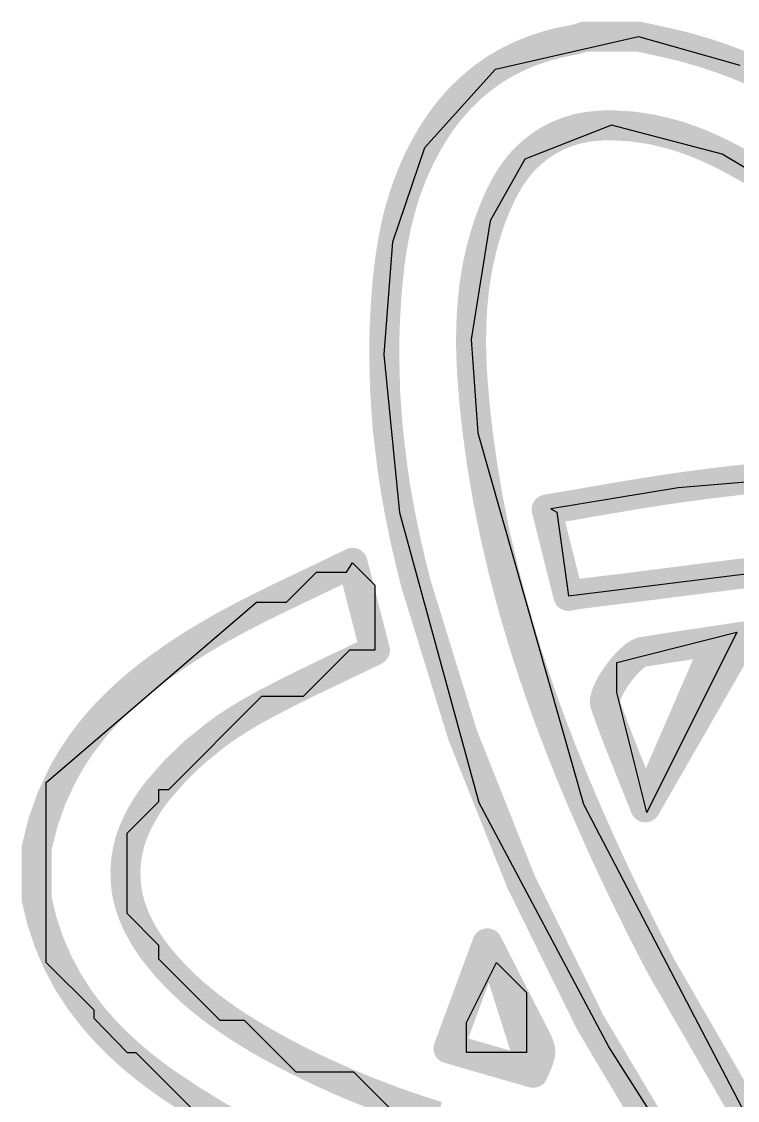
# Model space of a CAD drawing. Header units: millimetres. Extents: x 34 to 162, y 52 to 98.
# Drawn here: x 39.218 to 41.602, y 64.54 to 68.135 of the extents above; entities that cross this region are included whole.
import ezdxf

# ---------------------------------------------------------------- set-up
doc = ezdxf.new("R2010")
doc.units = ezdxf.units.MM
doc.layers.add('TopOverlay', color=2, linetype='Continuous')

msp = doc.modelspace()

# ---------------------------------------------------------------- linework, layer by layer
at = {"layer": 'TopOverlay'}
for p, q in [((40.7957, 67.9768), (41.2728, 68.0851)), ((41.2728, 68.0851), (41.61, 67.9894)), ((40.5613, 67.7156), (40.7957, 67.9768)), ((41.1825, 67.7895), (40.8937, 67.6765)), ((41.5512, 67.6937), (41.1825, 67.7895)), ((40.4547, 67.4007), (40.5613, 67.7156)), ((41.9821, 67.4347), (41.5512, 67.6937)), ((40.8937, 67.6765), (40.778, 67.4717)), ((40.778, 67.4717), (40.7149, 67.0753)), ((40.4255, 67.0263), (40.4547, 67.4007)), ((40.7149, 67.0753), (40.7371, 66.7649)), ((40.4777, 66.4986), (40.4255, 67.0263)), ((40.7371, 66.7649), (41.0893, 65.5279)), ((42.2402, 66.6496), (41.405, 66.5818)), ((41.405, 66.5818), (40.9802, 66.5115)), ((40.9802, 66.5115), (41, 66.5)), ((40.7416, 65.532), (40.4777, 66.4986)), ((41, 66.5), (41.0389, 66.2214)), ((40.3, 66.3), (40.3201, 66.3316)), ((40.3201, 66.3316), (40.3945, 66.2573)), ((40.1, 66.2), (40.2, 66.3)), ((40.2, 66.3), (40.3, 66.3)), ((41.0389, 66.2214), (41.8761, 66.3251)), ((40.3945, 66.2573), (40.3945, 66.0404)), ((39.3, 65.6), (40, 66.2)), ((40, 66.2), (40.1, 66.2)), ((41.2, 66), (41.6, 66.1)), ((41.6, 66.1), (41.3, 65.5)), ((40.3097, 66.0404), (40.1553, 65.8859)), ((40.3945, 66.0404), (40.3097, 66.0404)), ((41.2, 65.9), (41.2, 66)), ((41.3, 65.5), (41.2, 65.9)), ((40.0172, 65.8859), (39.7067, 65.5754)), ((40.1553, 65.8859), (40.0172, 65.8859)), ((39.3, 65), (39.3, 65.6)), ((39.7067, 65.5754), (39.6736, 65.5754)), ((39.6736, 65.5754), (39.6736, 65.5352)), ((39.6736, 65.5352), (39.5677, 65.4293)), ((41.1734, 64.7192), (40.7416, 65.532)), ((41.0893, 65.5279), (41.6306, 64.4906)), ((39.5677, 65.4293), (39.5677, 65.1643)), ((39.5677, 65.1643), (39.674, 65.058)), ((39.674, 65.058), (39.674, 65.0115)), ((39.4591, 64.8409), (39.3, 65)), ((39.674, 65.0115), (39.8778, 64.8077)), ((40.7, 64.8), (40.8, 65)), ((40.8, 65), (40.9, 64.9)), ((40.9, 64.9), (40.9, 64.7)), ((39.4591, 64.8134), (39.4591, 64.8409)), ((39.5699, 64.6993), (39.4591, 64.8134)), ((39.8778, 64.8077), (39.959, 64.8077)), ((39.959, 64.8077), (40.1314, 64.6354)), ((40.7, 64.7), (40.7, 64.8)), ((41.5798, 64.0842), (41.1734, 64.7192)), ((39.5993, 64.6993), (39.5699, 64.6993)), ((39.8455, 64.4531), (39.5993, 64.6993)), ((40.9, 64.7), (40.7, 64.7)), ((40.1314, 64.6354), (40.3236, 64.6354)), ((40.3236, 64.6354), (40.4722, 64.4868))]:
    msp.add_line(p, q, dxfattribs=at)
at = {"layer": 'TopOverlay', "const_width": 0.1}
for points in [[(40.9185, 68.0379, -0.047871), (41.0585, 68.0747)], [(41.0637, 68.0758, -0.015023), (41.0585, 68.0747)], [(41.0662, 68.0764, -0.006465), (41.0637, 68.0758)], [(41.0687, 68.0771, -0.005746), (41.0662, 68.0764)], [(41.0712, 68.0778, -0.005016), (41.0687, 68.0771)], [(40.7957, 67.9768, -0.053756), (40.9185, 68.0379)], [(41.4305, 68.0491, -0.03101), (41.61, 67.9894)], [(40.6429, 67.8389, -0.080724), (40.7957, 67.9768)], [(41.61, 67.9894, -0.025991), (41.7764, 67.912)], [(40.6001, 67.7804, -0.024004), (40.6429, 67.8389)], [(40.8937, 67.6765, -0.187476), (41.1327, 67.7875)], [(41.1327, 67.7875, -0.024382), (41.1825, 67.7895)], [(41.1825, 67.7895, -0.06842), (41.3851, 67.7594)], [(40.5613, 67.7156, -0.021996), (40.6001, 67.7804)], [(41.3851, 67.7594, -0.024272), (41.4675, 67.7312)], [(40.5264, 67.6443, -0.019867), (40.5613, 67.7156)], [(41.4675, 67.7312, -0.021766), (41.5512, 67.6937)], [(41.5512, 67.6937, -0.009885), (41.5937, 67.6714)], [(40.476, 67.4987, -0.04001), (40.5264, 67.6443)], [(40.8138, 67.5578, -0.05067), (40.8641, 67.6416)], [(40.8641, 67.6416, -0.028769), (40.8937, 67.6765)], [(41.5937, 67.6714, -0.005359), (41.6529, 67.6379)], [(40.778, 67.4717, -0.024863), (40.8138, 67.5578)], [(40.4643, 67.4496, -0.010783), (40.476, 67.4987)], [(40.7394, 67.3335, -0.03575), (40.778, 67.4717)], [(40.4547, 67.4007, -0.009536), (40.4643, 67.4496)], [(40.447, 67.3522, -0.008313), (40.4547, 67.4007)], [(40.4408, 67.3042, -0.00711), (40.447, 67.3522)], [(40.7237, 67.2347, -0.021799), (40.7394, 67.3335)], [(40.436, 67.257, -0.005914), (40.4408, 67.3042)], [(40.4323, 67.2109, -0.004706), (40.436, 67.257)], [(40.7149, 67.0753, -0.028759), (40.7237, 67.2347)], [(40.4255, 67.0263, -0.014427), (40.4295, 67.166)], [(40.7158, 67.0198, -0.008018), (40.7149, 67.0753)], [(40.4521, 66.6537, -0.034736), (40.4255, 67.0263)], [(40.7177, 66.9767, -0.005553), (40.7158, 67.0198)], [(40.7206, 66.932, -0.005035), (40.7177, 66.9767)], [(40.7371, 66.7649, -0.011766), (40.7206, 66.932)], [(40.7948, 66.426, -0.02284), (40.7371, 66.7649)], [(40.4777, 66.4986, -0.012577), (40.4521, 66.6537)], [(41.405, 66.5818, -0.011231), (41.6982, 66.6169)], [(40.5122, 66.3388, -0.01161), (40.4777, 66.4986)], [(40.8862, 66.0774, -0.021036), (40.7948, 66.426)], [(40.5328, 66.257, -0.005417), (40.5122, 66.3388)], [(41.3807, 64.3482, -0.079203), (40.5328, 66.257)], [(41.0539, 66.2241, -0.004388), (41.0389, 66.2214)], [(39.6644, 65.9741, -0.029496), (39.8517, 66.0969)], [(40.9449, 65.8983, -0.009613), (40.8862, 66.0774)], [(41.2583, 66.0196, -0.119022), (41.2873, 66.035)], [(41.2249, 65.9871, -0.019909), (41.2418, 66.005)], [(41.2418, 66.005, -0.027004), (41.2583, 66.0196)], [(39.5849, 65.91, -0.018109), (39.6644, 65.9741)], [(41.1803, 65.9238, -0.035042), (41.2086, 65.9669)], [(41.2086, 65.9669, -0.016993), (41.2249, 65.9871)], [(41.17, 65.903, -0.024324), (41.1803, 65.9238)], [(39.5145, 65.8437, -0.02036), (39.5849, 65.91)], [(41.0126, 65.7153, -0.008946), (40.9449, 65.8983)], [(41.1608, 65.8678, -0.064026), (41.1632, 65.884)], [(41.1632, 65.884, -0.036452), (41.17, 65.903)], [(39.9421, 65.8108, -0.017646), (40.0264, 65.8595)], [(41.1613, 65.8625, -0.045102), (41.1608, 65.8678)], [(41.1618, 65.8602, -0.022598), (41.1613, 65.8625)], [(41.162, 65.8595, -0.00766), (41.1618, 65.8602)], [(39.4529, 65.7747, -0.022406), (39.5145, 65.8437)], [(39.865, 65.7583, -0.019335), (39.9421, 65.8108)], [(39.355, 65.6279, -0.049155), (39.4529, 65.7747)], [(39.6736, 65.5754, -0.064888), (39.865, 65.7583)], [(41.0893, 65.5279, -0.008258), (41.0126, 65.7153)], [(39.2676, 65.3804, -0.073137), (39.355, 65.6279)], [(39.6339, 65.5201, -0.027147), (39.6736, 65.5754)], [(41.2704, 65.1378, -0.014451), (41.0893, 65.5279)], [(39.603, 65.4645, -0.030907), (39.6339, 65.5201)], [(39.5677, 65.2405, -0.15439), (39.603, 65.4645)], [(39.581, 65.1846, -0.037578), (39.5677, 65.2405)], [(39.4591, 64.8134, -0.12791), (39.2678, 65.2114)], [(39.6032, 65.1289, -0.034645), (39.581, 65.1846)], [(39.674, 65.0184, -0.058332), (39.6032, 65.1289)], [(41.3502, 64.9826, -0.006161), (41.2704, 65.1378)], [(39.7615, 64.924, -0.034193), (39.674, 65.0184)], [(42.2137, 63.7223, -0.058115), (41.3502, 64.9826)], [(39.8298, 64.8648, -0.020766), (39.7615, 64.924)], [(39.8674, 64.836, -0.009497), (39.8298, 64.8648)], [(39.5699, 64.6993, -0.036594), (39.4591, 64.8134)], [(39.9073, 64.8077, -0.008842), (39.8674, 64.836)], [(39.9496, 64.7797, -0.008164), (39.9073, 64.8077)], [(40.0421, 64.7246, -0.014289), (39.9496, 64.7798)], [(40.9345, 64.7392, -0.004907), (40.9368, 64.7343)], [(40.9368, 64.7343, -0.006468), (40.9388, 64.7296)], [(39.6344, 64.6455, -0.016365), (39.5699, 64.6993)], [(40.2165, 64.6354, -0.01825), (40.0421, 64.7246)], [(40.9388, 64.7297, -0.008252), (40.9405, 64.7253)], [(40.9405, 64.7253, -0.010235), (40.942, 64.7211)], [(40.942, 64.7211, -0.012351), (40.9432, 64.7172)], [(40.9432, 64.7172, -0.014482), (40.9442, 64.7134)], [(40.9442, 64.7134, -0.054008), (40.9454, 64.7026)], [(40.9452, 64.6978, -0.020497), (40.9445, 64.6928)], [(40.9454, 64.7026, -0.022871), (40.9452, 64.6978)], [(40.9371, 64.6684, -0.005528), (40.934, 64.6608)], [(40.9397, 64.6754, -0.007797), (40.9371, 64.6684)], [(40.9418, 64.6817, -0.01057), (40.9397, 64.6754)], [(40.9434, 64.6875, -0.013794), (40.9418, 64.6817)], [(40.9445, 64.6928, -0.017252), (40.9434, 64.6875)], [(39.7049, 64.5937, -0.01503), (39.6344, 64.6455)], [(40.4026, 64.5564, -0.017425), (40.2165, 64.6354)], [(39.9305, 64.4531, -0.023415), (39.7049, 64.5937)], [(40.6028, 64.4868, -0.015959), (40.4026, 64.5564)]]:
    msp.add_lwpolyline(points, format="xyb", dxfattribs=at)
at = {"layer": 'TopOverlay', "const_width": 0.05}
for points in [[(41.0335, 68.0747, 1), (41.0835, 68.0747, 1)], [(41.0335, 68.0747, 1), (41.0835, 68.0747, 1)], [(41.0387, 68.0758, 1), (41.0887, 68.0758, 1)], [(41.0387, 68.0758, 1), (41.0887, 68.0758, 1)], [(41.0412, 68.0764, 1), (41.0912, 68.0764, 1)], [(41.0412, 68.0764, 1), (41.0912, 68.0764, 1)], [(41.0437, 68.0771, 1), (41.0937, 68.0771, 1)], [(41.0437, 68.0771, 1), (41.0937, 68.0771, 1)], [(41.0462, 68.0778, 1), (41.0962, 68.0778, 1)], [(41.0462, 68.0778, 1), (41.0962, 68.0778, 1)], [(41.0487, 68.0786, 1), (41.0987, 68.0786, 1)], [(41.0487, 68.0786, 1), (41.0987, 68.0786, 1)], [(41.0511, 68.0794, 1), (41.1011, 68.0794, 1)], [(41.0511, 68.0794, 1), (41.1011, 68.0794, 1)], [(41.0535, 68.0802, 1), (41.1035, 68.0802, 1)], [(41.0535, 68.0802, 1), (41.1035, 68.0802, 1)], [(41.0582, 68.082, 1), (41.1082, 68.082, 1)], [(41.0582, 68.082, 1), (41.1082, 68.082, 1)], [(41.0591, 68.0823, 1), (41.1091, 68.0823, 1)], [(41.0591, 68.0823, 1), (41.1091, 68.0823, 1)], [(41.06, 68.0826, 1), (41.11, 68.0826, 1)], [(41.06, 68.0826, 1), (41.11, 68.0826, 1)], [(41.0609, 68.0829, 1), (41.1109, 68.0829, 1)], [(41.0609, 68.0829, 1), (41.1109, 68.0829, 1)], [(41.0627, 68.0836, 1), (41.1127, 68.0836, 1)], [(41.0627, 68.0836, 1), (41.1127, 68.0836, 1)], [(41.0646, 68.0842, 1), (41.1146, 68.0842, 1)], [(41.0646, 68.0842, 1), (41.1146, 68.0842, 1)], [(41.0673, 68.0851, 1), (41.1173, 68.0851, 1)], [(41.0673, 68.0851, 1), (41.1173, 68.0851, 1)], [(41.0673, 68.0851, 1), (41.1173, 68.0851, 1)], [(41.2478, 68.0851, 1), (41.2978, 68.0851, 1)], [(41.2478, 68.0851, 1), (41.2978, 68.0851, 1)], [(41.2478, 68.0851, 1), (41.2978, 68.0851, 1)], [(41.2625, 68.0818, 1), (41.3125, 68.0818, 1)], [(41.2625, 68.0818, 1), (41.3125, 68.0818, 1)], [(41.2968, 68.0744, 1), (41.3468, 68.0744, 1)], [(41.2968, 68.0744, 1), (41.3468, 68.0744, 1)], [(40.8935, 68.0379, 1), (40.9435, 68.0379, 1)], [(40.8935, 68.0379, 1), (40.9435, 68.0379, 1)], [(41.3075, 68.0721, 1), (41.3575, 68.0721, 1)], [(41.3075, 68.0721, 1), (41.3575, 68.0721, 1)], [(41.3184, 68.0697, 1), (41.3684, 68.0697, 1)], [(41.3184, 68.0697, 1), (41.3684, 68.0697, 1)], [(41.3293, 68.0673, 1), (41.3792, 68.0673, 1)], [(41.3293, 68.0673, 1), (41.3792, 68.0673, 1)], [(41.3402, 68.0648, 1), (41.3902, 68.0648, 1)], [(41.3402, 68.0648, 1), (41.3902, 68.0648, 1)], [(41.3511, 68.0624, 1), (41.4011, 68.0624, 1)], [(41.3511, 68.0624, 1), (41.4011, 68.0624, 1)], [(41.362, 68.0598, 1), (41.412, 68.0598, 1)], [(41.362, 68.0598, 1), (41.412, 68.0598, 1)], [(41.3729, 68.0573, 1), (41.4229, 68.0573, 1)], [(41.3729, 68.0573, 1), (41.4229, 68.0573, 1)], [(41.3838, 68.0546, 1), (41.4338, 68.0546, 1)], [(41.3838, 68.0546, 1), (41.4338, 68.0546, 1)], [(41.4055, 68.0491, 1), (41.4555, 68.0491, 1)], [(41.4055, 68.0491, 1), (41.4555, 68.0491, 1)], [(40.7707, 67.9768, 1), (40.8207, 67.9768, 1)], [(40.7707, 67.9768, 1), (40.8207, 67.9768, 1)], [(41.585, 67.9894, 1), (41.635, 67.9894, 1)], [(41.585, 67.9894, 1), (41.635, 67.9894, 1)], [(40.6179, 67.8389, 1), (40.6679, 67.8389, 1)], [(40.6179, 67.8389, 1), (40.6679, 67.8389, 1)], [(41.1077, 67.7875, 1), (41.1577, 67.7875, 1)], [(41.1077, 67.7875, 1), (41.1577, 67.7875, 1)], [(41.1575, 67.7895, 1), (41.2075, 67.7895, 1)], [(41.1575, 67.7895, 1), (41.2075, 67.7895, 1)], [(40.5751, 67.7804, 1), (40.6251, 67.7804, 1)], [(40.5751, 67.7804, 1), (40.6251, 67.7804, 1)], [(41.3601, 67.7594, 1), (41.4101, 67.7594, 1)], [(41.3601, 67.7594, 1), (41.4101, 67.7594, 1)], [(40.5363, 67.7156, 1), (40.5863, 67.7156, 1)], [(40.5363, 67.7156, 1), (40.5863, 67.7156, 1)], [(41.4425, 67.7312, 1), (41.4925, 67.7312, 1)], [(41.4425, 67.7312, 1), (41.4925, 67.7312, 1)], [(41.5262, 67.6937, 1), (41.5762, 67.6937, 1)], [(41.5262, 67.6937, 1), (41.5762, 67.6937, 1)], [(40.5014, 67.6443, 1), (40.5514, 67.6443, 1)], [(40.5014, 67.6443, 1), (40.5514, 67.6443, 1)], [(40.8391, 67.6416, 1), (40.8891, 67.6416, 1)], [(40.8391, 67.6416, 1), (40.8891, 67.6416, 1)], [(40.8687, 67.6765, 1), (40.9187, 67.6765, 1)], [(40.8687, 67.6765, 1), (40.9187, 67.6765, 1)], [(41.5687, 67.6714, 1), (41.6187, 67.6714, 1)], [(41.5687, 67.6714, 1), (41.6187, 67.6714, 1)], [(40.7888, 67.5578, 1), (40.8388, 67.5578, 1)], [(40.7888, 67.5578, 1), (40.8388, 67.5578, 1)], [(40.451, 67.4987, 1), (40.501, 67.4987, 1)], [(40.451, 67.4987, 1), (40.501, 67.4987, 1)], [(40.753, 67.4717, 1), (40.803, 67.4717, 1)], [(40.753, 67.4717, 1), (40.803, 67.4717, 1)], [(40.4393, 67.4496, 1), (40.4893, 67.4496, 1)], [(40.4393, 67.4496, 1), (40.4893, 67.4496, 1)], [(40.4297, 67.4007, 1), (40.4797, 67.4007, 1)], [(40.4297, 67.4007, 1), (40.4797, 67.4007, 1)], [(40.422, 67.3522, 1), (40.472, 67.3522, 1)], [(40.422, 67.3522, 1), (40.472, 67.3522, 1)], [(40.7144, 67.3335, 1), (40.7644, 67.3335, 1)], [(40.7144, 67.3335, 1), (40.7644, 67.3335, 1)], [(40.4158, 67.3042, 1), (40.4658, 67.3042, 1)], [(40.4158, 67.3042, 1), (40.4658, 67.3042, 1)], [(40.411, 67.257, 1), (40.461, 67.257, 1)], [(40.411, 67.257, 1), (40.461, 67.257, 1)], [(40.4073, 67.2109, 1), (40.4573, 67.2109, 1)], [(40.4073, 67.2109, 1), (40.4573, 67.2109, 1)], [(40.6987, 67.2347, 1), (40.7487, 67.2347, 1)], [(40.6987, 67.2347, 1), (40.7487, 67.2347, 1)], [(40.4045, 67.166, 1), (40.4545, 67.166, 1)], [(40.4045, 67.166, 1), (40.4545, 67.166, 1)], [(40.6899, 67.0753, 1), (40.7399, 67.0753, 1)], [(40.6899, 67.0753, 1), (40.7399, 67.0753, 1)], [(40.4005, 67.0263, 1), (40.4505, 67.0263, 1)], [(40.4005, 67.0263, 1), (40.4505, 67.0263, 1)], [(40.6908, 67.0198, 1), (40.7408, 67.0198, 1)], [(40.6908, 67.0198, 1), (40.7408, 67.0198, 1)], [(40.6927, 66.9767, 1), (40.7427, 66.9767, 1)], [(40.6927, 66.9767, 1), (40.7427, 66.9767, 1)], [(40.6956, 66.932, 1), (40.7456, 66.932, 1)], [(40.6956, 66.932, 1), (40.7456, 66.932, 1)], [(40.7121, 66.7649, 1), (40.7621, 66.7649, 1)], [(40.7121, 66.7649, 1), (40.7621, 66.7649, 1)], [(40.4271, 66.6537, 1), (40.4771, 66.6537, 1)], [(40.4271, 66.6537, 1), (40.4771, 66.6537, 1)], [(41.2595, 66.5633, 1), (41.3095, 66.5633, 1)], [(41.2595, 66.5633, 1), (41.3095, 66.5633, 1)], [(41.2896, 66.5681, 1), (41.3396, 66.5681, 1)], [(41.2896, 66.5681, 1), (41.3396, 66.5681, 1)], [(41.3197, 66.5728, 1), (41.3697, 66.5728, 1)], [(41.3197, 66.5728, 1), (41.3697, 66.5728, 1)], [(41.38, 66.5818, 1), (41.43, 66.5818, 1)], [(41.38, 66.5818, 1), (41.43, 66.5818, 1)], [(41.0494, 66.5276, 1), (41.0994, 66.5276, 1)], [(41.0494, 66.5276, 1), (41.0994, 66.5276, 1)], [(41.0761, 66.5323, 1), (41.1261, 66.5323, 1)], [(41.0761, 66.5323, 1), (41.1261, 66.5323, 1)], [(41.1073, 66.5376, 1), (41.1573, 66.5376, 1)], [(41.1073, 66.5376, 1), (41.1573, 66.5376, 1)], [(41.1381, 66.543, 1), (41.1881, 66.543, 1)], [(41.1381, 66.543, 1), (41.1881, 66.543, 1)], [(41.1687, 66.5482, 1), (41.2187, 66.5482, 1)], [(41.1687, 66.5482, 1), (41.2187, 66.5482, 1)], [(41.1991, 66.5533, 1), (41.2491, 66.5533, 1)], [(41.1991, 66.5533, 1), (41.2491, 66.5533, 1)], [(41.2294, 66.5584, 1), (41.2794, 66.5584, 1)], [(41.2294, 66.5584, 1), (41.2794, 66.5584, 1)], [(40.4527, 66.4986, 1), (40.5027, 66.4986, 1)], [(40.4527, 66.4986, 1), (40.5027, 66.4986, 1)], [(40.9416, 66.5092, 1), (40.9916, 66.5092, 1)], [(40.9416, 66.5092, 1), (40.9916, 66.5092, 1)], [(40.9416, 66.5092, 1), (40.9916, 66.5092, 1)], [(40.9552, 66.5115, 1), (41.0052, 66.5115, 1)], [(40.9552, 66.5115, 1), (41.0052, 66.5115, 1)], [(40.9823, 66.5161, 1), (41.0323, 66.5161, 1)], [(40.9823, 66.5161, 1), (41.0323, 66.5161, 1)], [(40.9958, 66.5184, 1), (41.0458, 66.5184, 1)], [(40.9958, 66.5184, 1), (41.0458, 66.5184, 1)], [(41.0092, 66.5207, 1), (41.0592, 66.5207, 1)], [(41.0092, 66.5207, 1), (41.0592, 66.5207, 1)], [(41.0227, 66.523, 1), (41.0727, 66.523, 1)], [(41.0227, 66.523, 1), (41.0727, 66.523, 1)], [(41.0361, 66.5253, 1), (41.0861, 66.5253, 1)], [(41.0361, 66.5253, 1), (41.0861, 66.5253, 1)], [(40.7698, 66.426, 1), (40.8198, 66.426, 1)], [(40.7698, 66.426, 1), (40.8198, 66.426, 1)], [(40.2661, 66.3174, 1), (40.3161, 66.3174, 1)], [(40.2661, 66.3174, 1), (40.3161, 66.3174, 1)], [(40.2951, 66.3316, 1), (40.3451, 66.3316, 1)], [(40.2951, 66.3316, 1), (40.3451, 66.3316, 1)], [(40.2951, 66.3316, 1), (40.3451, 66.3316, 1)], [(40.4872, 66.3388, 1), (40.5372, 66.3388, 1)], [(40.4872, 66.3388, 1), (40.5372, 66.3388, 1)], [(40.1797, 66.2758, 1), (40.2297, 66.2758, 1)], [(40.1797, 66.2758, 1), (40.2297, 66.2758, 1)], [(40.194, 66.2827, 1), (40.244, 66.2827, 1)], [(40.194, 66.2827, 1), (40.244, 66.2827, 1)], [(40.2084, 66.2895, 1), (40.2584, 66.2895, 1)], [(40.2084, 66.2895, 1), (40.2584, 66.2895, 1)], [(40.2228, 66.2964, 1), (40.2728, 66.2964, 1)], [(40.2228, 66.2964, 1), (40.2728, 66.2964, 1)], [(40.2372, 66.3034, 1), (40.2872, 66.3034, 1)], [(40.2372, 66.3034, 1), (40.2872, 66.3034, 1)], [(40.2517, 66.3104, 1), (40.3017, 66.3104, 1)], [(40.2517, 66.3104, 1), (40.3017, 66.3104, 1)], [(41.5073, 66.2853, 1), (41.5573, 66.2853, 1)], [(41.5073, 66.2853, 1), (41.5573, 66.2853, 1)], [(41.5757, 66.2938, 1), (41.6257, 66.2938, 1)], [(41.5757, 66.2938, 1), (41.6257, 66.2938, 1)], [(40.1514, 66.2623, 1), (40.2014, 66.2623, 1)], [(40.1514, 66.2623, 1), (40.2014, 66.2623, 1)], [(40.1655, 66.269, 1), (40.2155, 66.269, 1)], [(40.1655, 66.269, 1), (40.2155, 66.269, 1)], [(40.5078, 66.257, 1), (40.5578, 66.257, 1)], [(40.5078, 66.257, 1), (40.5578, 66.257, 1)], [(41.1611, 66.2415, 1), (41.2111, 66.2415, 1)], [(41.1611, 66.2415, 1), (41.2111, 66.2415, 1)], [(41.1914, 66.2452, 1), (41.2414, 66.2452, 1)], [(41.1914, 66.2452, 1), (41.2414, 66.2452, 1)], [(41.2217, 66.249, 1), (41.2717, 66.249, 1)], [(41.2217, 66.249, 1), (41.2717, 66.249, 1)], [(41.2519, 66.2528, 1), (41.3019, 66.2528, 1)], [(41.2519, 66.2528, 1), (41.3019, 66.2528, 1)], [(41.282, 66.2566, 1), (41.332, 66.2566, 1)], [(41.282, 66.2566, 1), (41.332, 66.2566, 1)], [(41.3121, 66.2604, 1), (41.3621, 66.2604, 1)], [(41.3121, 66.2604, 1), (41.3621, 66.2604, 1)], [(41.3419, 66.2642, 1), (41.3919, 66.2642, 1)], [(41.3419, 66.2642, 1), (41.3919, 66.2642, 1)], [(41.3717, 66.268, 1), (41.4217, 66.268, 1)], [(41.3717, 66.268, 1), (41.4217, 66.268, 1)], [(40.0508, 66.2142, 1), (40.1008, 66.2142, 1)], [(40.0508, 66.2142, 1), (40.1008, 66.2142, 1)], [(40.084, 66.2301, 1), (40.134, 66.2301, 1)], [(40.084, 66.2301, 1), (40.134, 66.2301, 1)], [(41.0139, 66.2214, 1), (41.0639, 66.2214, 1)], [(41.0139, 66.2214, 1), (41.0639, 66.2214, 1)], [(41.0139, 66.2214, 1), (41.0639, 66.2214, 1)], [(41.0289, 66.2241, 1), (41.0789, 66.2241, 1)], [(41.0289, 66.2241, 1), (41.0789, 66.2241, 1)], [(41.0377, 66.2256, 1), (41.0877, 66.2256, 1)], [(41.0377, 66.2256, 1), (41.0877, 66.2256, 1)], [(41.0419, 66.2263, 1), (41.0919, 66.2263, 1)], [(41.0419, 66.2263, 1), (41.0919, 66.2263, 1)], [(41.0461, 66.227, 1), (41.0961, 66.227, 1)], [(41.0461, 66.227, 1), (41.0961, 66.227, 1)], [(41.0502, 66.2277, 1), (41.1002, 66.2277, 1)], [(41.0502, 66.2277, 1), (41.1002, 66.2277, 1)], [(41.0543, 66.2283, 1), (41.1043, 66.2283, 1)], [(41.0543, 66.2283, 1), (41.1043, 66.2283, 1)], [(41.0583, 66.2289, 1), (41.1083, 66.2289, 1)], [(41.0583, 66.2289, 1), (41.1083, 66.2289, 1)], [(41.0624, 66.2295, 1), (41.1124, 66.2295, 1)], [(41.0624, 66.2295, 1), (41.1124, 66.2295, 1)], [(41.0664, 66.23, 1), (41.1163, 66.23, 1)], [(41.0664, 66.23, 1), (41.1163, 66.23, 1)], [(41.0703, 66.2305, 1), (41.1203, 66.2305, 1)], [(41.0703, 66.2305, 1), (41.1203, 66.2305, 1)], [(41.1308, 66.2378, 1), (41.1808, 66.2378, 1)], [(41.1308, 66.2378, 1), (41.1808, 66.2378, 1)], [(39.9855, 66.182, 1), (40.0355, 66.182, 1)], [(39.9855, 66.182, 1), (40.0355, 66.182, 1)], [(40.018, 66.1981, 1), (40.068, 66.1981, 1)], [(40.018, 66.1981, 1), (40.068, 66.1981, 1)], [(39.8895, 66.1321, 1), (39.9395, 66.1321, 1)], [(39.8895, 66.1321, 1), (39.9395, 66.1321, 1)], [(39.9213, 66.149, 1), (39.9713, 66.149, 1)], [(39.9213, 66.149, 1), (39.9713, 66.149, 1)], [(39.9532, 66.1656, 1), (40.0032, 66.1656, 1)], [(39.9532, 66.1656, 1), (40.0032, 66.1656, 1)], [(39.8267, 66.0969, 1), (39.8767, 66.0969, 1)], [(39.8267, 66.0969, 1), (39.8767, 66.0969, 1)], [(39.858, 66.1147, 1), (39.908, 66.1147, 1)], [(39.858, 66.1147, 1), (39.908, 66.1147, 1)], [(40.8612, 66.0774, 1), (40.9112, 66.0774, 1)], [(40.8612, 66.0774, 1), (40.9112, 66.0774, 1)], [(41.4352, 66.0615, 1), (41.4852, 66.0615, 1)], [(41.4352, 66.0615, 1), (41.4852, 66.0615, 1)], [(41.4603, 66.0653, 1), (41.5103, 66.0653, 1)], [(41.4603, 66.0653, 1), (41.5103, 66.0653, 1)], [(41.511, 66.0729, 1), (41.561, 66.0729, 1)], [(41.511, 66.0729, 1), (41.561, 66.0729, 1)], [(41.511, 66.0729, 1), (41.561, 66.0729, 1)], [(41.5971, 66.0858, 1), (41.6471, 66.0858, 1)], [(41.5971, 66.0858, 1), (41.6471, 66.0858, 1)], [(40.3473, 66.0297, 1), (40.3973, 66.0297, 1)], [(40.3473, 66.0297, 1), (40.3973, 66.0297, 1)], [(40.3695, 66.0404, 1), (40.4195, 66.0404, 1)], [(40.3695, 66.0404, 1), (40.4195, 66.0404, 1)], [(40.3695, 66.0404, 1), (40.4195, 66.0404, 1)], [(41.2623, 66.035, 1), (41.3123, 66.035, 1)], [(41.2623, 66.035, 1), (41.3123, 66.035, 1)], [(41.2868, 66.0388, 1), (41.3368, 66.0388, 1)], [(41.2868, 66.0388, 1), (41.3368, 66.0388, 1)], [(41.3114, 66.0427, 1), (41.3614, 66.0427, 1)], [(41.3114, 66.0427, 1), (41.3614, 66.0427, 1)], [(41.336, 66.0465, 1), (41.386, 66.0465, 1)], [(41.336, 66.0465, 1), (41.386, 66.0465, 1)], [(41.3606, 66.0503, 1), (41.4106, 66.0503, 1)], [(41.3606, 66.0503, 1), (41.4106, 66.0503, 1)], [(41.3854, 66.054, 1), (41.4354, 66.054, 1)], [(41.3854, 66.054, 1), (41.4354, 66.054, 1)], [(41.4102, 66.0578, 1), (41.4602, 66.0578, 1)], [(41.4102, 66.0578, 1), (41.4602, 66.0578, 1)], [(40.2814, 65.998, 1), (40.3314, 65.998, 1)], [(40.2814, 65.998, 1), (40.3314, 65.998, 1)], [(40.2924, 66.0032, 1), (40.3424, 66.0032, 1)], [(40.2924, 66.0032, 1), (40.3424, 66.0032, 1)], [(40.3033, 66.0085, 1), (40.3533, 66.0085, 1)], [(40.3033, 66.0085, 1), (40.3533, 66.0085, 1)], [(40.3253, 66.019, 1), (40.3753, 66.019, 1)], [(40.3253, 66.019, 1), (40.3753, 66.019, 1)], [(41.2168, 66.005, 1), (41.2668, 66.005, 1)], [(41.2168, 66.005, 1), (41.2668, 66.005, 1)], [(41.2333, 66.0196, 1), (41.2833, 66.0196, 1)], [(41.2333, 66.0196, 1), (41.2833, 66.0196, 1)], [(39.6395, 65.9741, 1), (39.6894, 65.9741, 1)], [(39.6395, 65.9741, 1), (39.6894, 65.9741, 1)], [(40.2064, 65.9621, 1), (40.2564, 65.9621, 1)], [(40.2064, 65.9621, 1), (40.2564, 65.9621, 1)], [(40.2328, 65.9748, 1), (40.2828, 65.9748, 1)], [(40.2328, 65.9748, 1), (40.2828, 65.9748, 1)], [(40.2595, 65.9875, 1), (40.3095, 65.9875, 1)], [(40.2595, 65.9875, 1), (40.3095, 65.9875, 1)], [(41.1836, 65.9669, 1), (41.2336, 65.9669, 1)], [(41.1836, 65.9669, 1), (41.2336, 65.9669, 1)], [(41.1999, 65.9871, 1), (41.2499, 65.9871, 1)], [(41.1999, 65.9871, 1), (41.2499, 65.9871, 1)], [(40.1285, 65.9243, 1), (40.1785, 65.9243, 1)], [(40.1285, 65.9243, 1), (40.1785, 65.9243, 1)], [(40.1543, 65.9369, 1), (40.2043, 65.9369, 1)], [(40.1543, 65.9369, 1), (40.2043, 65.9369, 1)], [(40.1803, 65.9495, 1), (40.2303, 65.9495, 1)], [(40.1803, 65.9495, 1), (40.2303, 65.9495, 1)], [(41.1553, 65.9238, 1), (41.2053, 65.9238, 1)], [(41.1553, 65.9238, 1), (41.2053, 65.9238, 1)], [(39.5599, 65.91, 1), (39.6099, 65.91, 1)], [(39.5599, 65.91, 1), (39.6099, 65.91, 1)], [(40.052, 65.8859, 1), (40.102, 65.8859, 1)], [(40.052, 65.8859, 1), (40.102, 65.8859, 1)], [(40.0774, 65.8989, 1), (40.1274, 65.8989, 1)], [(40.0774, 65.8989, 1), (40.1274, 65.8989, 1)], [(40.1029, 65.9116, 1), (40.1529, 65.9116, 1)], [(40.1029, 65.9116, 1), (40.1529, 65.9116, 1)], [(40.9199, 65.8983, 1), (40.9699, 65.8983, 1)], [(40.9199, 65.8983, 1), (40.9699, 65.8983, 1)], [(41.1382, 65.884, 1), (41.1882, 65.884, 1)], [(41.1382, 65.884, 1), (41.1882, 65.884, 1)], [(41.145, 65.903, 1), (41.195, 65.903, 1)], [(41.145, 65.903, 1), (41.195, 65.903, 1)], [(40.0014, 65.8595, 1), (40.0514, 65.8595, 1)], [(40.0014, 65.8595, 1), (40.0514, 65.8595, 1)], [(41.1358, 65.8678, 1), (41.1858, 65.8678, 1)], [(41.1358, 65.8678, 1), (41.1858, 65.8678, 1)], [(41.1363, 65.8625, 1), (41.1863, 65.8625, 1)], [(41.1363, 65.8625, 1), (41.1863, 65.8625, 1)], [(41.1368, 65.8602, 1), (41.1868, 65.8602, 1)], [(41.1368, 65.8602, 1), (41.1868, 65.8602, 1)], [(41.137, 65.8595, 1), (41.187, 65.8595, 1)], [(41.137, 65.8595, 1), (41.187, 65.8595, 1)], [(39.4895, 65.8437, 1), (39.5395, 65.8437, 1)], [(39.4895, 65.8437, 1), (39.5395, 65.8437, 1)], [(39.9171, 65.8108, 1), (39.9671, 65.8108, 1)], [(39.9171, 65.8108, 1), (39.9671, 65.8108, 1)], [(41.1552, 65.8089, 1), (41.2052, 65.8089, 1)], [(41.1552, 65.8089, 1), (41.2052, 65.8089, 1)], [(39.4279, 65.7747, 1), (39.4779, 65.7747, 1)], [(39.4279, 65.7747, 1), (39.4779, 65.7747, 1)], [(41.1646, 65.7836, 1), (41.2146, 65.7836, 1)], [(41.1646, 65.7836, 1), (41.2146, 65.7836, 1)], [(39.84, 65.7583, 1), (39.89, 65.7583, 1)], [(39.84, 65.7583, 1), (39.89, 65.7583, 1)], [(41.1742, 65.7584, 1), (41.2242, 65.7584, 1)], [(41.1742, 65.7584, 1), (41.2242, 65.7584, 1)], [(40.9876, 65.7153, 1), (41.0376, 65.7153, 1)], [(40.9876, 65.7153, 1), (41.0376, 65.7153, 1)], [(41.184, 65.7331, 1), (41.234, 65.7331, 1)], [(41.184, 65.7331, 1), (41.234, 65.7331, 1)], [(41.1939, 65.7077, 1), (41.2439, 65.7077, 1)], [(41.1939, 65.7077, 1), (41.2439, 65.7077, 1)], [(41.204, 65.6822, 1), (41.254, 65.6822, 1)], [(41.204, 65.6822, 1), (41.254, 65.6822, 1)], [(41.2143, 65.6565, 1), (41.2643, 65.6565, 1)], [(41.2143, 65.6565, 1), (41.2643, 65.6565, 1)], [(41.2246, 65.6307, 1), (41.2746, 65.6307, 1)], [(41.2246, 65.6307, 1), (41.2746, 65.6307, 1)], [(39.33, 65.6279, 1), (39.38, 65.6279, 1)], [(39.33, 65.6279, 1), (39.38, 65.6279, 1)], [(41.2351, 65.6046, 1), (41.2851, 65.6046, 1)], [(41.2351, 65.6046, 1), (41.2851, 65.6046, 1)], [(39.6486, 65.5754, 1), (39.6986, 65.5754, 1)], [(39.6486, 65.5754, 1), (39.6986, 65.5754, 1)], [(41.2421, 65.5872, 1), (41.2921, 65.5872, 1)], [(41.2421, 65.5872, 1), (41.2921, 65.5872, 1)], [(41.2456, 65.5785, 1), (41.2956, 65.5785, 1)], [(41.2456, 65.5785, 1), (41.2956, 65.5785, 1)], [(41.2491, 65.5698, 1), (41.2991, 65.5698, 1)], [(41.2491, 65.5698, 1), (41.2991, 65.5698, 1)], [(41.2526, 65.561, 1), (41.3026, 65.561, 1)], [(41.2526, 65.561, 1), (41.3026, 65.561, 1)], [(41.0643, 65.5279, 1), (41.1143, 65.5279, 1)], [(41.0643, 65.5279, 1), (41.1143, 65.5279, 1)], [(41.2597, 65.5434, 1), (41.3097, 65.5434, 1)], [(41.2597, 65.5434, 1), (41.3097, 65.5434, 1)], [(41.2667, 65.5257, 1), (41.3167, 65.5257, 1)], [(41.2667, 65.5257, 1), (41.3167, 65.5257, 1)], [(39.6089, 65.5201, 1), (39.6589, 65.5201, 1)], [(39.6089, 65.5201, 1), (39.6589, 65.5201, 1)], [(41.2703, 65.5168, 1), (41.3203, 65.5168, 1)], [(41.2703, 65.5168, 1), (41.3203, 65.5168, 1)], [(41.2703, 65.5168, 1), (41.3203, 65.5168, 1)], [(39.578, 65.4645, 1), (39.628, 65.4645, 1)], [(39.578, 65.4645, 1), (39.628, 65.4645, 1)], [(39.2426, 65.3804, 1), (39.2926, 65.3804, 1)], [(39.2426, 65.3804, 1), (39.2926, 65.3804, 1)], [(39.2426, 65.3804, 1), (39.2926, 65.3804, 1)], [(39.5427, 65.2405, 1), (39.5927, 65.2405, 1)], [(39.5427, 65.2405, 1), (39.5927, 65.2405, 1)], [(39.2428, 65.2114, 1), (39.2928, 65.2114, 1)], [(39.2428, 65.2114, 1), (39.2928, 65.2114, 1)], [(39.2428, 65.2114, 1), (39.2928, 65.2114, 1)], [(39.556, 65.1846, 1), (39.606, 65.1846, 1)], [(39.556, 65.1846, 1), (39.606, 65.1846, 1)], [(39.5782, 65.1289, 1), (39.6282, 65.1289, 1)], [(39.5782, 65.1289, 1), (39.6282, 65.1289, 1)], [(41.2454, 65.1378, 1), (41.2954, 65.1378, 1)], [(41.2454, 65.1378, 1), (41.2954, 65.1378, 1)], [(40.7439, 65.0635, 1), (40.7939, 65.0635, 1)], [(40.7439, 65.0635, 1), (40.7939, 65.0635, 1)], [(39.649, 65.0184, 1), (39.699, 65.0184, 1)], [(39.649, 65.0184, 1), (39.699, 65.0184, 1)], [(41.3252, 64.9826, 1), (41.3752, 64.9826, 1)], [(41.3252, 64.9826, 1), (41.3752, 64.9826, 1)], [(40.7858, 64.9813, 1), (40.8358, 64.9813, 1)], [(40.7858, 64.9813, 1), (40.8358, 64.9813, 1)], [(40.7858, 64.9813, 1), (40.8358, 64.9813, 1)], [(40.7969, 64.9594, 1), (40.8469, 64.9594, 1)], [(40.7969, 64.9594, 1), (40.8469, 64.9594, 1)], [(39.7365, 64.924, 1), (39.7865, 64.924, 1)], [(39.7365, 64.924, 1), (39.7865, 64.924, 1)], [(40.8079, 64.9378, 1), (40.8579, 64.9378, 1)], [(40.8079, 64.9378, 1), (40.8579, 64.9378, 1)], [(40.8188, 64.9164, 1), (40.8688, 64.9164, 1)], [(40.8188, 64.9164, 1), (40.8688, 64.9164, 1)], [(40.8297, 64.8952, 1), (40.8797, 64.8952, 1)], [(40.8297, 64.8952, 1), (40.8797, 64.8952, 1)], [(40.8404, 64.8741, 1), (40.8904, 64.8741, 1)], [(40.8404, 64.8741, 1), (40.8904, 64.8741, 1)], [(39.8048, 64.8648, 1), (39.8548, 64.8648, 1)], [(39.8048, 64.8648, 1), (39.8548, 64.8648, 1)], [(40.8511, 64.8532, 1), (40.9011, 64.8532, 1)], [(40.8511, 64.8532, 1), (40.9011, 64.8532, 1)], [(39.4341, 64.8134, 1), (39.4841, 64.8134, 1)], [(39.4341, 64.8134, 1), (39.4841, 64.8134, 1)], [(39.8424, 64.836, 1), (39.8924, 64.836, 1)], [(39.8424, 64.836, 1), (39.8924, 64.836, 1)], [(39.8823, 64.8077, 1), (39.9323, 64.8077, 1)], [(39.8823, 64.8077, 1), (39.9323, 64.8077, 1)], [(40.8618, 64.8324, 1), (40.9118, 64.8324, 1)], [(40.8618, 64.8324, 1), (40.9118, 64.8324, 1)], [(40.8725, 64.8116, 1), (40.9225, 64.8116, 1)], [(40.8725, 64.8116, 1), (40.9225, 64.8116, 1)], [(39.9246, 64.7797, 1), (39.9746, 64.7797, 1)], [(39.9246, 64.7798, 1), (39.9746, 64.7798, 1)], [(40.8938, 64.7702, 1), (40.9438, 64.7702, 1)], [(40.8938, 64.7702, 1), (40.9438, 64.7702, 1)], [(40.8938, 64.7702, 1), (40.9438, 64.7702, 1)], [(40.8938, 64.7702, 1), (40.9438, 64.7702, 1)], [(40.8938, 64.7702, 1), (40.9438, 64.7702, 1)], [(40.8949, 64.7683, 1), (40.9449, 64.7683, 1)], [(40.8949, 64.7683, 1), (40.9449, 64.7683, 1)], [(40.8949, 64.7683, 1), (40.9449, 64.7683, 1)], [(40.8949, 64.7682, 1), (40.9449, 64.7682, 1)], [(40.8949, 64.7682, 1), (40.9449, 64.7682, 1)], [(40.8949, 64.7682, 1), (40.9449, 64.7682, 1)], [(40.8949, 64.7682, 1), (40.9449, 64.7682, 1)], [(40.8949, 64.7682, 1), (40.9449, 64.7682, 1)], [(40.8949, 64.7682, 1), (40.9449, 64.7682, 1)], [(40.8963, 64.7655, 1), (40.9463, 64.7655, 1)], [(40.8963, 64.7655, 1), (40.9463, 64.7655, 1)], [(40.8963, 64.7655, 1), (40.9463, 64.7655, 1)], [(40.8963, 64.7655, 1), (40.9463, 64.7655, 1)], [(40.8976, 64.7629, 1), (40.9476, 64.7629, 1)], [(40.8976, 64.7629, 1), (40.9476, 64.7629, 1)], [(40.8976, 64.7629, 1), (40.9476, 64.7629, 1)], [(40.8976, 64.7629, 1), (40.9476, 64.7629, 1)], [(40.8976, 64.7629, 1), (40.9476, 64.7629, 1)], [(40.8976, 64.7629, 1), (40.9476, 64.7629, 1)], [(40.899, 64.7604, 1), (40.949, 64.7604, 1)], [(40.899, 64.7604, 1), (40.949, 64.7604, 1)], [(40.899, 64.7604, 1), (40.949, 64.7604, 1)], [(40.899, 64.7604, 1), (40.949, 64.7604, 1)], [(40.899, 64.7604, 1), (40.949, 64.7604, 1)], [(40.899, 64.7604, 1), (40.949, 64.7604, 1)], [(40.9002, 64.7579, 1), (40.9502, 64.7579, 1)], [(40.9002, 64.7579, 1), (40.9502, 64.7579, 1)], [(40.9002, 64.7579, 1), (40.9502, 64.7579, 1)], [(40.9002, 64.7579, 1), (40.9502, 64.7579, 1)], [(40.9002, 64.7579, 1), (40.9502, 64.7579, 1)], [(40.9002, 64.7579, 1), (40.9502, 64.7579, 1)], [(40.9015, 64.7555, 1), (40.9514, 64.7555, 1)], [(40.9015, 64.7555, 1), (40.9514, 64.7555, 1)], [(40.9015, 64.7555, 1), (40.9514, 64.7555, 1)], [(40.9015, 64.7555, 1), (40.9514, 64.7555, 1)], [(40.9015, 64.7555, 1), (40.9514, 64.7555, 1)], [(40.9015, 64.7555, 1), (40.9514, 64.7555, 1)], [(40.9026, 64.7532, 1), (40.9526, 64.7532, 1)], [(40.9026, 64.7532, 1), (40.9526, 64.7532, 1)], [(40.9026, 64.7532, 1), (40.9526, 64.7532, 1)], [(40.9026, 64.7532, 1), (40.9526, 64.7532, 1)], [(40.9026, 64.7531, 1), (40.9526, 64.7531, 1)], [(40.9026, 64.7531, 1), (40.9526, 64.7531, 1)], [(40.9038, 64.7509, 1), (40.9538, 64.7509, 1)], [(40.9038, 64.7509, 1), (40.9538, 64.7509, 1)], [(40.9038, 64.7509, 1), (40.9538, 64.7509, 1)], [(40.9038, 64.7509, 1), (40.9538, 64.7509, 1)], [(40.9038, 64.7509, 1), (40.9538, 64.7509, 1)], [(40.9038, 64.7509, 1), (40.9538, 64.7509, 1)], [(40.9049, 64.7487, 1), (40.9549, 64.7487, 1)], [(40.9049, 64.7487, 1), (40.9549, 64.7487, 1)], [(40.9049, 64.7487, 1), (40.9549, 64.7487, 1)], [(40.9049, 64.7487, 1), (40.9549, 64.7487, 1)], [(40.9049, 64.7487, 1), (40.9549, 64.7487, 1)], [(40.9049, 64.7487, 1), (40.9549, 64.7487, 1)], [(40.906, 64.7465, 1), (40.956, 64.7465, 1)], [(40.906, 64.7465, 1), (40.956, 64.7465, 1)], [(40.907, 64.7444, 1), (40.957, 64.7444, 1)], [(40.907, 64.7444, 1), (40.957, 64.7444, 1)], [(40.907, 64.7444, 1), (40.957, 64.7444, 1)], [(40.907, 64.7444, 1), (40.957, 64.7444, 1)], [(40.9095, 64.7392, 1), (40.9595, 64.7392, 1)], [(40.9095, 64.7392, 1), (40.9595, 64.7392, 1)], [(40.9118, 64.7343, 1), (40.9618, 64.7343, 1)], [(40.9118, 64.7343, 1), (40.9618, 64.7343, 1)], [(39.5449, 64.6993, 1), (39.5949, 64.6993, 1)], [(39.5449, 64.6993, 1), (39.5949, 64.6993, 1)], [(40.0171, 64.7246, 1), (40.0671, 64.7246, 1)], [(40.0171, 64.7246, 1), (40.0671, 64.7246, 1)], [(40.6148, 64.7134, 1), (40.6648, 64.7134, 1)], [(40.6148, 64.7134, 1), (40.6648, 64.7134, 1)], [(40.9138, 64.7297, 1), (40.9638, 64.7297, 1)], [(40.9138, 64.7296, 1), (40.9638, 64.7296, 1)], [(40.9155, 64.7253, 1), (40.9655, 64.7253, 1)], [(40.9155, 64.7253, 1), (40.9655, 64.7253, 1)], [(40.917, 64.7211, 1), (40.967, 64.7211, 1)], [(40.917, 64.7211, 1), (40.967, 64.7211, 1)], [(40.9182, 64.7172, 1), (40.9682, 64.7172, 1)], [(40.9182, 64.7172, 1), (40.9682, 64.7172, 1)], [(40.9192, 64.7134, 1), (40.9692, 64.7134, 1)], [(40.9192, 64.7134, 1), (40.9692, 64.7134, 1)], [(40.9202, 64.6978, 1), (40.9702, 64.6978, 1)], [(40.9202, 64.6978, 1), (40.9702, 64.6978, 1)], [(40.9204, 64.7026, 1), (40.9704, 64.7026, 1)], [(40.9204, 64.7026, 1), (40.9704, 64.7026, 1)], [(40.909, 64.6608, 1), (40.959, 64.6608, 1)], [(40.909, 64.6608, 1), (40.959, 64.6608, 1)], [(40.9121, 64.6684, 1), (40.9621, 64.6684, 1)], [(40.9121, 64.6684, 1), (40.9621, 64.6684, 1)], [(40.9147, 64.6754, 1), (40.9647, 64.6754, 1)], [(40.9147, 64.6754, 1), (40.9647, 64.6754, 1)], [(40.9168, 64.6817, 1), (40.9668, 64.6817, 1)], [(40.9168, 64.6817, 1), (40.9668, 64.6817, 1)], [(40.9184, 64.6875, 1), (40.9684, 64.6875, 1)], [(40.9184, 64.6875, 1), (40.9684, 64.6875, 1)], [(40.9195, 64.6928, 1), (40.9695, 64.6928, 1)], [(40.9195, 64.6928, 1), (40.9695, 64.6928, 1)], [(39.6094, 64.6455, 1), (39.6594, 64.6455, 1)], [(39.6094, 64.6455, 1), (39.6594, 64.6455, 1)], [(40.1915, 64.6354, 1), (40.2415, 64.6354, 1)], [(40.1915, 64.6354, 1), (40.2415, 64.6354, 1)], [(40.8966, 64.6324, 1), (40.9466, 64.6324, 1)], [(40.8966, 64.6324, 1), (40.9466, 64.6324, 1)], [(40.8966, 64.6324, 1), (40.9466, 64.6324, 1)], [(40.9054, 64.6523, 1), (40.9554, 64.6523, 1)], [(40.9054, 64.6523, 1), (40.9554, 64.6523, 1)], [(39.6799, 64.5937, 1), (39.7299, 64.5937, 1)], [(39.6799, 64.5937, 1), (39.7299, 64.5937, 1)], [(40.3776, 64.5564, 1), (40.4276, 64.5564, 1)], [(40.3776, 64.5564, 1), (40.4276, 64.5564, 1)]]:
    msp.add_lwpolyline(points, format="xyb", close=True, dxfattribs=at)
at = {"layer": 'TopOverlay', "const_width": 0.1}
for points in [[(41.0712, 68.0778), (41.0737, 68.0786)], [(41.0737, 68.0786), (41.0761, 68.0794)], [(41.0761, 68.0794), (41.0785, 68.0802)], [(41.0785, 68.0802), (41.0832, 68.082)], [(41.0832, 68.082), (41.0841, 68.0823)], [(41.0841, 68.0823), (41.085, 68.0826)], [(41.085, 68.0826), (41.0859, 68.0829)], [(41.0859, 68.0829), (41.0877, 68.0836)], [(41.0877, 68.0836), (41.0896, 68.0842)], [(41.0896, 68.0842), (41.0923, 68.0851)], [(41.0923, 68.0851), (41.2728, 68.0851)], [(41.0923, 68.0851), (41.2728, 68.0851)], [(41.2728, 68.0851), (41.2875, 68.0818)], [(41.2875, 68.0818), (41.3218, 68.0744)], [(41.3218, 68.0744), (41.3325, 68.0721)], [(41.3325, 68.0721), (41.3434, 68.0697)], [(41.3434, 68.0697), (41.3543, 68.0673)], [(41.3543, 68.0673), (41.3652, 68.0648)], [(41.3652, 68.0648), (41.3761, 68.0624)], [(41.3761, 68.0624), (41.387, 68.0598)], [(41.387, 68.0598), (41.3979, 68.0573)], [(41.3979, 68.0573), (41.4088, 68.0546)], [(41.4088, 68.0546), (41.4305, 68.0491)], [(40.4295, 67.166), (40.4323, 67.2109)], [(41.2544, 66.5584), (41.2845, 66.5633)], [(41.2845, 66.5633), (41.3146, 66.5681)], [(41.3146, 66.5681), (41.3447, 66.5728)], [(41.3447, 66.5728), (41.405, 66.5818)], [(41.0611, 66.5253), (41.0744, 66.5276)], [(41.0744, 66.5276), (41.1011, 66.5323)], [(41.1011, 66.5323), (41.1323, 66.5376)], [(41.1323, 66.5376), (41.1631, 66.543)], [(41.1631, 66.543), (41.1937, 66.5482)], [(41.1937, 66.5482), (41.2241, 66.5533)], [(41.2241, 66.5533), (41.2544, 66.5584)], [(40.9666, 66.5092), (40.9802, 66.5115)], [(40.9666, 66.5092), (41.0389, 66.2214)], [(40.9666, 66.5092), (41.0389, 66.2214)], [(40.9802, 66.5115), (41.0073, 66.5161)], [(41.0073, 66.5161), (41.0208, 66.5184)], [(41.0208, 66.5184), (41.0342, 66.5207)], [(41.0342, 66.5207), (41.0477, 66.523)], [(41.0477, 66.523), (41.0611, 66.5253)], [(40.2767, 66.3104), (40.2911, 66.3174)], [(40.2911, 66.3174), (40.3201, 66.3316)], [(40.3201, 66.3316), (40.3945, 66.0404)], [(40.3201, 66.3316), (40.3945, 66.0404)], [(40.1905, 66.269), (40.2047, 66.2758)], [(40.2047, 66.2758), (40.219, 66.2827)], [(40.219, 66.2827), (40.2334, 66.2895)], [(40.2334, 66.2895), (40.2478, 66.2964)], [(40.2478, 66.2964), (40.2622, 66.3034)], [(40.2622, 66.3034), (40.2767, 66.3104)], [(41.3967, 66.268), (41.5323, 66.2853)], [(41.5323, 66.2853), (41.6007, 66.2938)], [(41.6007, 66.2938), (41.6693, 66.3021)], [(40.109, 66.2301), (40.1764, 66.2623)], [(40.1764, 66.2623), (40.1905, 66.269)], [(41.1558, 66.2378), (41.1861, 66.2415)], [(41.1861, 66.2415), (41.2164, 66.2452)], [(41.2164, 66.2452), (41.2467, 66.249)], [(41.2467, 66.249), (41.2769, 66.2528)], [(41.2769, 66.2528), (41.307, 66.2566)], [(41.307, 66.2566), (41.3371, 66.2604)], [(41.3371, 66.2604), (41.3669, 66.2642)], [(41.3669, 66.2642), (41.3967, 66.268)], [(40.043, 66.1981), (40.0758, 66.2142)], [(40.0758, 66.2142), (40.109, 66.2301)], [(41.0539, 66.2241), (41.0627, 66.2256)], [(41.0627, 66.2256), (41.0669, 66.2263)], [(41.0669, 66.2263), (41.0711, 66.227)], [(41.0711, 66.227), (41.0752, 66.2277)], [(41.0752, 66.2277), (41.0793, 66.2283)], [(41.0793, 66.2283), (41.0833, 66.2289)], [(41.0833, 66.2289), (41.0874, 66.2295)], [(41.0874, 66.2295), (41.0914, 66.23)], [(41.0914, 66.23), (41.0953, 66.2305)], [(41.0953, 66.2305), (41.1558, 66.2378)], [(39.9782, 66.1656), (40.0105, 66.182)], [(40.0105, 66.182), (40.043, 66.1981)], [(39.883, 66.1147), (39.9145, 66.1321)], [(39.9145, 66.1321), (39.9463, 66.149)], [(39.9463, 66.149), (39.9782, 66.1656)], [(39.8517, 66.0969), (39.883, 66.1147)], [(41.2953, 65.5168), (41.6221, 66.0858)], [(41.2953, 65.5168), (41.536, 66.0729)], [(41.4352, 66.0578), (41.4602, 66.0615)], [(41.4602, 66.0615), (41.4853, 66.0653)], [(41.4853, 66.0653), (41.536, 66.0729)], [(41.536, 66.0729), (41.6221, 66.0858)], [(40.3503, 66.019), (40.3723, 66.0297)], [(40.3723, 66.0297), (40.3945, 66.0404)], [(41.2873, 66.035), (41.3118, 66.0388)], [(41.3118, 66.0388), (41.3364, 66.0427)], [(41.3364, 66.0427), (41.361, 66.0465)], [(41.361, 66.0465), (41.3856, 66.0503)], [(41.3856, 66.0503), (41.4104, 66.054)], [(41.4104, 66.054), (41.4352, 66.0578)], [(40.2845, 65.9875), (40.3064, 65.998)], [(40.3064, 65.998), (40.3174, 66.0032)], [(40.3174, 66.0032), (40.3283, 66.0085)], [(40.3283, 66.0085), (40.3503, 66.019)], [(40.2053, 65.9495), (40.2314, 65.9621)], [(40.2314, 65.9621), (40.2578, 65.9748)], [(40.2578, 65.9748), (40.2845, 65.9875)], [(40.1279, 65.9116), (40.1535, 65.9243)], [(40.1535, 65.9243), (40.1793, 65.9369)], [(40.1793, 65.9369), (40.2053, 65.9495)], [(40.0264, 65.8595), (40.077, 65.8859)], [(40.077, 65.8859), (40.1024, 65.8989)], [(40.1024, 65.8989), (40.1279, 65.9116)], [(41.162, 65.8595), (41.1802, 65.8089)], [(41.1802, 65.8089), (41.1896, 65.7836)], [(41.1896, 65.7836), (41.1992, 65.7584)], [(41.1992, 65.7584), (41.209, 65.7331)], [(41.209, 65.7331), (41.2189, 65.7077)], [(41.2189, 65.7077), (41.229, 65.6822)], [(41.229, 65.6822), (41.2393, 65.6565)], [(41.2393, 65.6565), (41.2496, 65.6307)], [(41.2496, 65.6307), (41.2601, 65.6046)], [(41.2601, 65.6046), (41.2671, 65.5872)], [(41.2671, 65.5872), (41.2706, 65.5785)], [(41.2706, 65.5785), (41.2741, 65.5698)], [(41.2741, 65.5698), (41.2776, 65.561)], [(41.2776, 65.561), (41.2847, 65.5434)], [(41.2847, 65.5434), (41.2917, 65.5257)], [(41.2917, 65.5257), (41.2953, 65.5168)], [(39.2676, 65.3804), (39.2678, 65.2114)], [(39.2676, 65.3804), (39.2678, 65.2114)], [(40.6398, 64.7134), (40.7689, 65.0635)], [(40.7689, 65.0635), (40.8108, 64.9813)], [(40.8108, 64.9813), (40.9216, 64.6324)], [(40.8108, 64.9813), (40.8219, 64.9594)], [(40.8219, 64.9594), (40.8329, 64.9378)], [(40.8329, 64.9378), (40.8438, 64.9164)], [(40.8438, 64.9164), (40.8547, 64.8952)], [(40.8547, 64.8952), (40.8654, 64.8741)], [(40.8654, 64.8741), (40.8761, 64.8532)], [(40.8761, 64.8532), (40.8868, 64.8324)], [(40.8868, 64.8324), (40.8975, 64.8116)], [(40.8975, 64.8116), (40.9188, 64.7702)], [(40.9188, 64.7702), (40.9199, 64.7682)], [(40.9188, 64.7702), (40.9199, 64.7683)], [(40.9188, 64.7702), (40.9199, 64.7682)], [(40.9188, 64.7702), (40.9199, 64.7682)], [(40.9199, 64.7682), (40.9199, 64.7683)], [(40.9199, 64.7683), (40.9213, 64.7655)], [(40.9199, 64.7682), (40.9226, 64.7629)], [(40.9199, 64.7682), (40.9213, 64.7655)], [(40.9213, 64.7655), (40.9226, 64.7629)], [(40.9213, 64.7655), (40.9226, 64.7629)], [(40.9226, 64.7629), (40.924, 64.7604)], [(40.9226, 64.7629), (40.924, 64.7604)], [(40.9226, 64.7629), (40.924, 64.7604)], [(40.924, 64.7604), (40.9252, 64.7579)], [(40.924, 64.7604), (40.9252, 64.7579)], [(40.924, 64.7604), (40.9252, 64.7579)], [(40.9252, 64.7579), (40.9265, 64.7555)], [(40.9252, 64.7579), (40.9265, 64.7555)], [(40.9252, 64.7579), (40.9265, 64.7555)], [(40.9265, 64.7555), (40.9276, 64.7532)], [(40.9265, 64.7555), (40.9276, 64.7531)], [(40.9265, 64.7555), (40.9276, 64.7532)], [(40.9276, 64.7532), (40.9288, 64.7509)], [(40.9276, 64.7532), (40.9288, 64.7509)], [(40.9276, 64.7531), (40.9288, 64.7509)], [(40.9288, 64.7509), (40.9299, 64.7487)], [(40.9288, 64.7509), (40.9299, 64.7487)], [(40.9288, 64.7509), (40.9299, 64.7487)], [(40.9299, 64.7487), (40.931, 64.7465)], [(40.9299, 64.7487), (40.932, 64.7444)], [(40.9299, 64.7487), (40.932, 64.7444)], [(40.931, 64.7465), (40.932, 64.7444)], [(40.932, 64.7444), (40.9345, 64.7392)], [(40.6398, 64.7134), (40.9216, 64.6324)], [(40.9304, 64.6523), (40.934, 64.6608)], [(40.9216, 64.6324), (40.9304, 64.6523)]]:
    msp.add_lwpolyline(points, dxfattribs=at)

doc.saveas('drawing.dxf')
